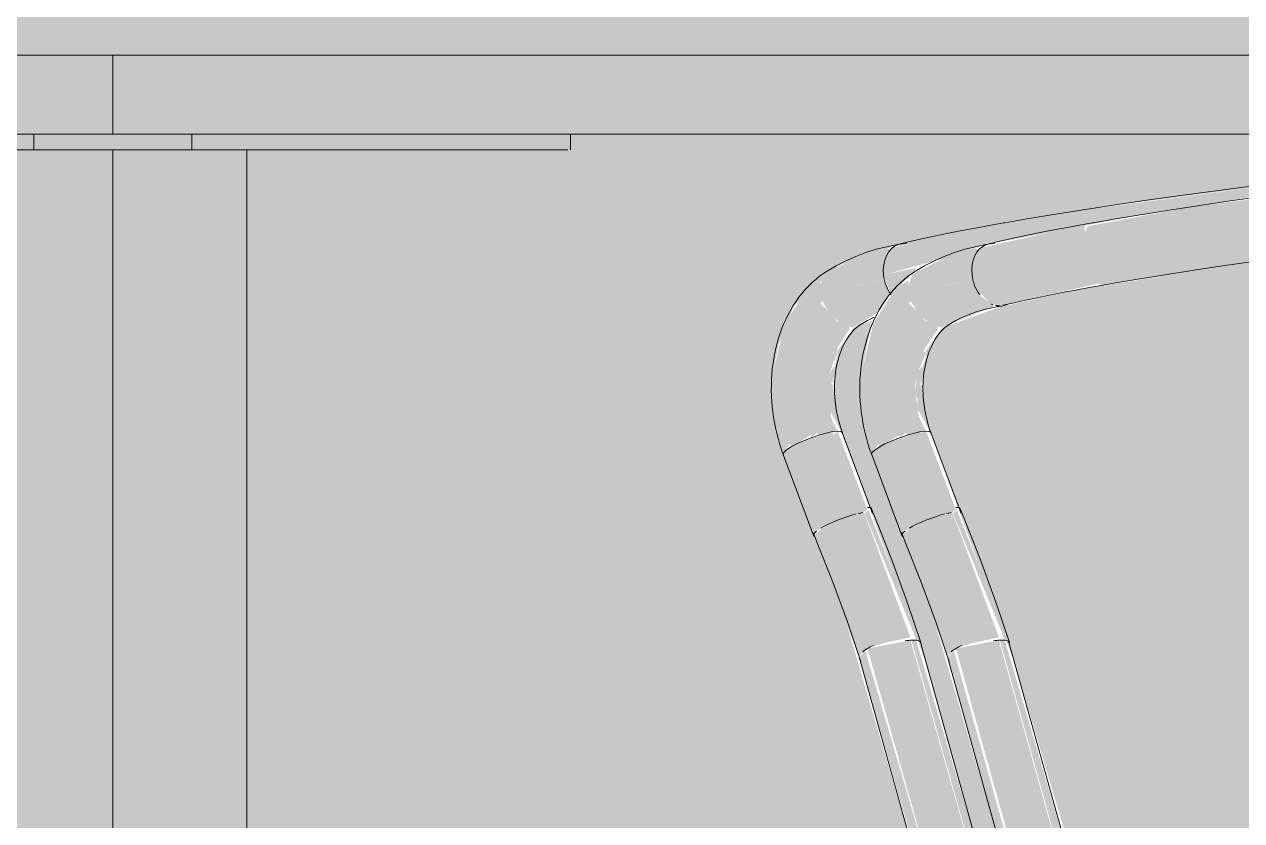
# Model space of a CAD drawing. Header units: inches. Extents: x 20426 to 36348, y -461 to 673.
# Drawn here: x 29329.63 to 29348.91, y 17.88 to 30.49 of the extents above; entities that cross this region are included whole.
import ezdxf

# ---------------------------------------------------------------- set-up
doc = ezdxf.new("R2010")
doc.units = ezdxf.units.IN
doc.header["$MEASUREMENT"] = 0
doc.layers.add('I-FURN', color=30, linetype='Continuous', lineweight=9)
doc.layers.add('Q-CASE', color=31, linetype='Continuous', lineweight=9)

# ---------------------------------------------------------------- blocks, each defined once
blk = doc.blocks.new('Falcon 7700 Series Pedestal Base - 36_ Square Top x 30_ - Wheelchair Height-460525-Elevation - East')
at = {"layer": 'I-FURN'}
for points in [[(-22423.847, 28.75), (-22415.968, 28.75), (-22415.968, 30), (-22441.424, 30), (-22441.424, 28.75), (-22433.53, 28.75)], [(-22409.322, 28.75), (-22390.512, 28.75), (-22390.512, 30), (-22415.968, 30), (-22415.968, 28.75), (-22414.164, 28.75)], [(-22417.175, 28.5), (-22417.175, 28.75), (-22420.669, 28.75), (-22420.669, 28.5), (-22417.589, 28.5)], [(-22415.968, 28.5), (-22414.76, 28.5), (-22414.76, 28.75), (-22417.175, 28.75), (-22417.175, 28.5), (-22416.291, 28.5)], [(-22414.164, 28.5), (-22411.267, 28.5), (-22411.267, 28.75), (-22414.76, 28.75), (-22414.76, 28.5), (-22414.346, 28.5)], [(-22411.142, 28.5), (-22411.142, 28.75), (-22411.267, 28.75), (-22411.267, 28.5), (-22411.202, 28.5)], [(-22409.968, 28.5), (-22408.76, 28.5), (-22408.76, 28.75), (-22411.05, 28.75), (-22411.05, 28.5), (-22410.291, 28.5)], [(-22418.089, 0.75), (-22415.968, 0.75), (-22415.968, 28.5), (-22418.089, 28.5), (-22418.089, 3.606)], [(-22413.846, 0.75), (-22413.846, 28.5), (-22415.968, 28.5), (-22415.968, 0.75), (-22414.164, 0.75)]]:
    blk.add_hatch(color=256, dxfattribs=at).paths.add_polyline_path(points, flags=0)
for p, q in [((-22441.424, 30), (-22415.968, 30)), ((-22415.968, 30), (-22390.512, 30)), ((-22415.968, 30), (-22415.968, 28.75)), ((-22415.968, 28.75), (-22441.424, 28.75)), ((-22417.218, 28.75), (-22417.218, 28.5)), ((-22390.512, 28.75), (-22415.968, 28.75)), ((-22414.718, 28.5), (-22414.718, 28.75)), ((-22408.718, 28.5), (-22408.718, 28.75)), ((-22417.589, 28.5), (-22417.175, 28.5)), ((-22414.76, 28.5), (-22417.175, 28.5)), ((-22415.968, 0.75), (-22415.968, 28.5)), ((-22414.76, 28.5), (-22414.346, 28.5)), ((-22411.267, 28.5), (-22414.346, 28.5)), ((-22413.846, 28.5), (-22413.846, 0.75)), ((-22411.05, 28.5), (-22411.267, 28.5)), ((-22411.142, 28.5), (-22411.05, 28.5)), ((-22408.76, 28.5), (-22411.05, 28.5))]:
    blk.add_line(p, q, dxfattribs=at)
blk = doc.blocks.new('HermanMiller_Collection_Air-Chair_SideChair_Arms - Arms-V108-Elevation - East')
at = {"layer": 'I-FURN'}
for points in [[(-22400.61, 26.875), (-22397.128, 27.401), (-22395.269, 27.624), (-22395.32, 28.061), (-22398.928, 27.591), (-22400.531, 27.293), (-22400.604, 27.119), (-22400.616, 27.002)], [(-22400.301, 26.362), (-22396.584, 26.911), (-22395.214, 27.107), (-22395.269, 27.624), (-22398.928, 27.149), (-22400.61, 26.875), (-22400.497, 26.52), (-22400.369, 26.384)], [(-22402.362, 26.52), (-22400.61, 26.875), (-22400.575, 27.219), (-22400.583, 27.317), (-22402.221, 26.95), (-22402.339, 26.768), (-22402.363, 26.591)], [(-22403.332, 26.106), (-22402.828, 26.344), (-22402.348, 26.454), (-22402.352, 26.703), (-22402.254, 26.913), (-22402.303, 26.946), (-22402.713, 26.833), (-22403.305, 26.533), (-22403.371, 26.344), (-22403.364, 26.227)], [(-22401.931, 26.031), (-22400.369, 26.384), (-22400.497, 26.52), (-22400.61, 26.875), (-22402.362, 26.52), (-22402.285, 26.274), (-22402.083, 26.086), (-22401.967, 26.037)], [(-22403.943, 23.708), (-22403.843, 23.844), (-22403.99, 24.704), (-22403.806, 25.55), (-22403.332, 26.106), (-22403.364, 26.377), (-22403.376, 26.432), (-22403.565, 26.314), (-22403.926, 25.749), (-22404.1, 25.019), (-22404.109, 24.589), (-22404.097, 24.236)], [(-22402.808, 25.705), (-22402.03, 26.013), (-22402.03, 26.056), (-22402.213, 26.172), (-22402.362, 26.45), (-22402.836, 26.34), (-22403.332, 26.106), (-22403.199, 25.884), (-22403.007, 25.737), (-22402.905, 25.706)], [(-22403.354, 22.509), (-22402.909, 22.7), (-22402.692, 22.757), (-22403.171, 24.038), (-22403.662, 23.88), (-22403.834, 23.793), (-22403.741, 23.545)], [(-22402.691, 22.754), (-22402.617, 22.799), (-22403.09, 24.046), (-22403.164, 24.019), (-22402.692, 22.757)], [(-22403.472, 22.393), (-22403.423, 22.462), (-22403.354, 22.509), (-22403.834, 23.793), (-22403.952, 23.679), (-22403.479, 22.412)], [(-22402.617, 20.59), (-22402.573, 20.625), (-22402.312, 20.699), (-22401.936, 20.78), (-22402.671, 22.757), (-22403.001, 22.669), (-22403.326, 22.507), (-22402.621, 20.602)], [(-22401.77, 20.693), (-22402.617, 22.835), (-22402.611, 22.782), (-22402.656, 22.758), (-22402.647, 22.71), (-22401.841, 20.734), (-22401.79, 20.719)], [(-22402.746, 20.456), (-22402.729, 20.502), (-22402.622, 20.604), (-22403.329, 22.517), (-22403.463, 22.398), (-22402.746, 20.458)], [(-22396.558, 0), (-22396.141, 0), (-22401.936, 20.734), (-22402.617, 20.602), (-22399.044, 7.785), (-22396.874, 0), (-22396.673, 0)], [(-22396.073, 0), (-22396.008, 0), (-22400.756, 16.829), (-22400.731, 16.923), (-22400.798, 17.188), (-22401.843, 20.734), (-22401.92, 20.734), (-22396.141, 0)], [(-22396.951, 0), (-22396.874, 0), (-22402.652, 20.578), (-22402.746, 20.458), (-22397.007, 0)]]:
    blk.add_hatch(color=256, dxfattribs=at).paths.add_polyline_path(points, flags=0)
h = blk.add_hatch(color=256, dxfattribs=at)
h.paths.add_polyline_path([(-22403.834, 23.793), (-22403.507, 23.984), (-22403.498, 24.101), (-22403.388, 23.984), (-22403.171, 24.038), (-22403.27, 24.753), (-22403.115, 25.346), (-22402.905, 25.652), (-22402.905, 25.706), (-22403.107, 25.798), (-22403.275, 25.989), (-22403.364, 26.068), (-22403.806, 25.55), (-22403.99, 24.704), (-22403.843, 23.844)], flags=0)
h.paths.add_polyline_path([(-22403.51, 23.942), (-22403.419, 24.016), (-22403.498, 24.101), (-22403.51, 23.949)], flags=0)
h = blk.add_hatch(color=256, dxfattribs=at)
h.paths.add_polyline_path([(-22403.171, 24.039), (-22403.09, 24.046), (-22403.216, 24.303), (-22403.171, 24.041)], flags=0)
h.paths.add_polyline_path([(-22403.19, 24.797), (-22403.14, 24.732), (-22403.167, 24.845)], flags=0)
h.paths.add_polyline_path([(-22403.167, 24.518), (-22403.15, 25.03), (-22403.15, 25.077), (-22403.216, 24.999), (-22403.27, 24.662), (-22403.216, 24.536)], flags=0)
h.paths.add_polyline_path([(-22403.216, 24.999), (-22403.078, 25.296), (-22403.152, 25.298), (-22403.181, 25.163)], flags=0)
for p, q in [((-22402, 27.021), (-22402.145, 27)), ((-22401.982, 26.014), (-22401.885, 26.027)), ((-22402.535, 22.742), (-22403.015, 24.026)), ((-22403.014, 24.024), (-22403.014, 24.025)), ((-22403.951, 23.677), (-22403.472, 22.392)), ((-22396.007, 0), (-22401.782, 20.719)), ((-22402.745, 20.451), (-22397.045, 0))]:
    blk.add_line(p, q, dxfattribs=at)
at = {"layer": 'I-FURN', "flags": 128}
for points in [[(-22400.442, 27.348), (-22400.091, 27.409), (-22399.733, 27.468), (-22399.368, 27.527), (-22398.996, 27.585), (-22398.619, 27.642), (-22398.236, 27.698), (-22397.848, 27.753), (-22397.457, 27.806), (-22397.062, 27.858), (-22396.664, 27.909), (-22396.264, 27.958), (-22395.863, 28.005), (-22395.46, 28.051), (-22395.321, 28.066)], [(-22402.101, 27.012), (-22401.92, 27.054), (-22401.732, 27.096), (-22401.536, 27.138), (-22401.333, 27.18), (-22401.124, 27.222), (-22400.908, 27.263), (-22400.687, 27.304), (-22400.459, 27.345), (-22400.442, 27.348)], [(-22402.145, 27), (-22402.312, 26.968), (-22402.478, 26.926), (-22402.641, 26.874), (-22402.801, 26.814), (-22402.958, 26.744), (-22403.112, 26.666), (-22403.24, 26.592)], [(-22400.269, 26.363), (-22399.924, 26.423), (-22399.571, 26.482), (-22399.211, 26.54), (-22398.844, 26.597), (-22398.472, 26.653), (-22398.094, 26.708), (-22397.711, 26.762), (-22397.324, 26.815), (-22396.934, 26.867), (-22396.54, 26.917), (-22396.145, 26.965), (-22395.748, 27.012), (-22395.35, 27.057), (-22395.212, 27.072)], [(-22403.24, 26.592), (-22403.306, 26.55), (-22403.37, 26.504), (-22403.431, 26.455), (-22403.49, 26.402), (-22403.547, 26.348), (-22403.601, 26.29), (-22403.652, 26.23), (-22403.701, 26.167), (-22403.747, 26.102), (-22403.791, 26.036), (-22403.832, 25.967), (-22403.87, 25.896), (-22403.906, 25.824), (-22403.939, 25.75), (-22403.97, 25.675), (-22403.998, 25.598), (-22404.023, 25.52), (-22404.046, 25.441), (-22404.066, 25.361), (-22404.084, 25.28), (-22404.099, 25.197), (-22404.112, 25.115), (-22404.122, 25.031), (-22404.13, 24.947), (-22404.136, 24.863), (-22404.138, 24.778), (-22404.139, 24.693), (-22404.137, 24.607), (-22404.132, 24.522), (-22404.125, 24.437), (-22404.116, 24.352), (-22404.104, 24.267), (-22404.09, 24.182), (-22404.073, 24.098), (-22404.054, 24.015), (-22404.033, 23.932), (-22404.01, 23.85), (-22403.984, 23.768), (-22403.956, 23.688), (-22403.952, 23.678)], [(-22401.869, 26.039), (-22401.697, 26.079), (-22401.517, 26.119), (-22401.329, 26.16), (-22401.134, 26.2), (-22400.932, 26.24), (-22400.723, 26.281), (-22400.507, 26.321), (-22400.286, 26.36), (-22400.269, 26.363)], [(-22402.722, 25.737), (-22402.618, 25.796), (-22402.512, 25.849), (-22402.405, 25.895), (-22402.297, 25.935), (-22402.187, 25.969), (-22402.077, 25.996), (-22401.982, 26.014)], [(-22403.014, 24.025), (-22403.033, 24.078), (-22403.05, 24.132), (-22403.066, 24.186), (-22403.08, 24.242), (-22403.093, 24.298), (-22403.105, 24.354), (-22403.114, 24.411), (-22403.122, 24.468), (-22403.129, 24.525), (-22403.134, 24.582), (-22403.137, 24.639), (-22403.139, 24.696), (-22403.139, 24.752), (-22403.137, 24.808), (-22403.134, 24.863), (-22403.129, 24.917), (-22403.123, 24.971), (-22403.115, 25.023), (-22403.105, 25.074), (-22403.095, 25.124), (-22403.083, 25.173), (-22403.069, 25.22), (-22403.054, 25.266), (-22403.039, 25.31), (-22403.022, 25.352), (-22403.004, 25.393), (-22402.985, 25.431), (-22402.965, 25.468), (-22402.945, 25.502), (-22402.924, 25.535), (-22402.903, 25.565), (-22402.881, 25.594), (-22402.859, 25.62), (-22402.836, 25.644), (-22402.814, 25.666), (-22402.791, 25.686), (-22402.769, 25.704), (-22402.747, 25.721), (-22402.725, 25.735), (-22402.722, 25.737)], [(-22403.51, 23.942), (-22403.631, 23.894), (-22403.741, 23.844), (-22403.834, 23.793)], [(-22403.171, 24.038), (-22403.272, 24.016), (-22403.388, 23.984), (-22403.51, 23.942)], [(-22403.014, 24.025), (-22403.037, 24.042), (-22403.09, 24.046), (-22403.171, 24.038)], [(-22403.834, 23.793), (-22403.903, 23.747), (-22403.943, 23.708), (-22403.952, 23.679)], [(-22401.771, 20.698), (-22401.991, 21.355), (-22402.23, 22.009), (-22402.488, 22.66), (-22402.557, 22.826)], [(-22402.724, 20.394), (-22402.935, 21.025), (-22403.165, 21.653), (-22403.413, 22.279), (-22403.479, 22.438)]]:
    blk.add_lwpolyline(points, dxfattribs=at)
at = {"layer": 'I-FURN'}
for centre, major_axis, ratio, start_param, end_param in [((-22401.985, 26.525), (-0.116, 0.486), 0.74611, 0.096646, 1.405643), ((-22401.985, 26.525), (-0.116, 0.486), 0.74611, 1.405643, 2.087532), ((-22401.943, 26.524), (-0.057, 0.497), 0.711436, 2.648085, 2.65269), ((-22401.985, 26.525), (-0.116, 0.486), 0.74611, 2.634534, 2.71464), ((-22401.985, 26.525), (-0.116, 0.486), 0.74611, 2.814481, 2.976439), ((-22401.943, 26.524), (-0.057, 0.497), 0.711436, 2.914489, 3.176288), ((-22401.943, 26.524), (-0.057, 0.497), 0.711436, 3.176288, 3.438088), ((-22403.003, 22.567), (0.468, 0.175), 0.191458, 0.773364, 0.96478), ((-22403.018, 22.632), (0.461, 0.194), 0.144221, 6.220526, 6.744124), ((-22403.003, 22.567), (0.468, 0.175), 0.191458, 1.035163, 2.34416), ((-22403.003, 22.567), (0.468, 0.175), 0.191458, 2.60596, 3.129558), ((-22403.003, 22.567), (0.468, 0.175), 0.191458, 3.141593, 3.391358), ((-22402.263, 20.585), (0.482, 0.134), 0.301377, 2.051225, 2.306833), ((-22402.248, 20.546), (0.476, 0.152), 0.239355, 0.740351, 1.000511), ((-22402.248, 20.546), (0.476, 0.152), 0.239355, 0.483554, 0.739774), ((-22402.248, 20.546), (0.476, 0.152), 0.239355, 6.237561, 6.76116), ((-22402.263, 20.585), (0.482, 0.134), 0.301377, 2.319528, 2.568633)]:
    blk.add_ellipse(centre, major_axis=major_axis, ratio=ratio, start_param=start_param, end_param=end_param, dxfattribs=at)
blk = doc.blocks.new('Casework 3 - Casework 1-483541-Elevation - East')
at = {"layer": 'Q-CASE'}
h = blk.add_hatch(color=256, dxfattribs=at)
h.paths.add_polyline_path([(-22503.889, 0), (-22499.2, 0), (-22499.2, 0.25), (-22504.782, 0.25), (-22504.796, 0), (-22503.898, 0)], flags=0)
h.paths.add_polyline_path([(-22448.007, 26.785), (-22448.058, 26.876), (-22448.024, 26.803)], flags=0)
h.paths.add_polyline_path([(-22375.431, 0), (-22360.053, 0), (-22360.053, 36), (-22504.981, 36), (-22504.981, 30), (-22487.289, 30), (-22487.289, 28.75), (-22504.981, 28.75), (-22504.925, 15), (-22504.861, 15.676), (-22504.662, 16.429), (-22504.351, 16.906), (-22504.295, 17.034), (-22504.2, 17.184), (-22504.142, 17.236), (-22503.899, 17.47), (-22503.293, 17.496), (-22503.262, 17.552), (-22503.024, 17.552), (-22498.724, 17.59), (-22499.722, 20.996), (-22500.874, 24.236), (-22500.877, 25.019), (-22500.799, 25.428), (-22500.554, 26.039), (-22499.895, 26.648), (-22499.14, 26.933), (-22495.584, 27.611), (-22492.083, 28.062), (-22489.209, 28.273), (-22485.71, 28.346), (-22482.305, 28.236), (-22481.946, 28.113), (-22481.741, 28.001), (-22481.484, 27.56), (-22481.522, 27.37), (-22481.763, 27.076), (-22482.055, 26.817), (-22482.305, 26.708), (-22483.061, 26.362), (-22483.255, 26.075), (-22483.616, 25.296), (-22483.79, 24.712), (-22483.947, 23.793), (-22484.29, 20.672), (-22484.369, 18.094), (-22484.243, 17.52), (-22484.243, 17.456), (-22484.243, 17.287), (-22484.187, 17.285), (-22484.046, 16.992), (-22483.857, 16.853), (-22483.672, 16.512), (-22483.714, 16.07), (-22483.883, 15.793), (-22478.702, 0), (-22451.412, 0), (-22446.249, 15.816), (-22446.36, 15.97), (-22446.456, 16.344), (-22446.35, 16.717), (-22445.962, 17.162), (-22445.912, 17.159), (-22445.805, 17.727), (-22445.724, 18.288), (-22445.731, 19.038), (-22445.737, 19.041), (-22445.857, 21.021), (-22446.231, 24.278), (-22446.553, 25.475), (-22446.73, 25.819), (-22447.135, 26.466), (-22448.122, 26.863), (-22448.414, 27.107), (-22448.499, 27.235), (-22448.592, 27.37), (-22448.628, 27.627), (-22448.497, 27.741), (-22448.559, 27.79), (-22448.137, 28.128), (-22447.422, 28.264), (-22444.732, 28.337), (-22442.511, 28.339), (-22438.017, 28.187), (-22435.213, 27.895), (-22432.752, 27.549), (-22430.031, 27.051), (-22429.223, 26.833), (-22428.63, 26.533), (-22428.565, 26.436), (-22428.299, 26.204), (-22428.011, 25.758), (-22427.799, 24.778), (-22428.032, 23.547), (-22429.319, 19.993), (-22430, 17.55), (-22425.419, 17.495), (-22425.369, 17.495), (-22424.922, 17.465), (-22424.653, 17.329), (-22424.522, 17.117), (-22424.509, 17.062), (-22424.437, 17.119), (-22424.356, 16.901), (-22424.148, 16.615), (-22423.911, 16.143), (-22423.908, 15.974), (-22423.826, 15.665), (-22422.916, 0.75), (-22419.49, 0.75), (-22419.49, 28.5), (-22424.576, 28.5), (-22424.576, 28.75), (-22442.825, 28.75), (-22442.825, 30), (-22390.512, 30), (-22390.512, 28.75), (-22408.76, 28.75), (-22408.76, 28.5), (-22413.846, 28.5), (-22413.846, 0.75), (-22410.377, 0.75), (-22409.485, 15.676), (-22409.286, 16.429), (-22408.975, 16.906), (-22408.92, 17.034), (-22408.824, 17.184), (-22408.766, 17.236), (-22408.523, 17.47), (-22407.917, 17.496), (-22407.886, 17.552), (-22407.648, 17.552), (-22403.348, 17.59), (-22404.347, 20.996), (-22405.498, 24.236), (-22405.501, 25.019), (-22405.423, 25.428), (-22405.179, 26.039), (-22404.48, 26.665), (-22403.765, 26.933), (-22400.209, 27.611), (-22396.708, 28.062), (-22394.223, 28.259), (-22390.335, 28.346), (-22385.505, 28.224), (-22385.183, 28.117), (-22384.964, 28.001), (-22384.707, 27.579), (-22384.745, 27.37), (-22384.986, 27.076), (-22385.278, 26.817), (-22385.529, 26.708), (-22386.285, 26.362), (-22386.478, 26.075), (-22386.839, 25.296), (-22387.013, 24.712), (-22387.17, 23.793), (-22387.514, 20.672), (-22387.593, 18.094), (-22387.466, 17.52), (-22387.466, 17.456), (-22387.466, 17.287), (-22387.41, 17.285), (-22387.269, 16.992), (-22387.08, 16.853), (-22386.895, 16.512), (-22386.938, 16.07), (-22387.106, 15.793), (-22381.925, 0), (-22380.272, 0)], flags=0)
h.paths.add_polyline_path([(-22384.375, 0), (-22389.581, 15.675), (-22389.741, 15.658), (-22391.5, 15.745), (-22395.454, 15.895), (-22395.42, 15.776), (-22395.37, 15.636), (-22395.346, 15.636), (-22395.37, 0), (-22385.114, 0)], flags=0)
h.paths.add_polyline_path([(-22383.326, 0), (-22382.974, 0), (-22388.115, 15.663), (-22388.466, 15.668), (-22383.348, 0.068)], flags=0)
h.paths.add_polyline_path([(-22398.445, 0), (-22402.842, 15.775), (-22407.147, 15.931), (-22407.155, 15.7), (-22407.112, 15.619), (-22407.942, 0.75), (-22400.411, 0.75), (-22400.411, 0.25), (-22401.557, 0.25), (-22401.557, 0), (-22399.639, 0)], flags=0)
h.paths.add_polyline_path([(-22402.423, 0), (-22402.423, 0.25), (-22402.958, 0.25), (-22402.958, 0)], flags=0)
h.paths.add_polyline_path([(-22403.824, 0), (-22403.824, 0.25), (-22408.005, 0.25), (-22408.02, 0), (-22404.48, 0)], flags=0)
h.paths.add_polyline_path([(-22498.333, 0), (-22493.82, 0), (-22498.218, 15.775), (-22503.808, 16.095), (-22503.869, 16.084), (-22503.91, 15.978), (-22503.913, 15.848), (-22503.889, 15.619), (-22504.719, 0.75), (-22497.188, 0.75), (-22497.188, 0.25), (-22498.333, 0.25)], flags=0)
h.paths.add_polyline_path([(-22492.122, 0), (-22479.751, 0), (-22484.891, 15.663), (-22485.116, 15.658), (-22486.788, 15.74), (-22492.04, 15.975), (-22492.237, 15.867), (-22492.197, 15.776), (-22492.147, 15.636), (-22492.122, 15.643), (-22492.161, 7.785), (-22492.147, 0), (-22492.125, 0)], flags=0)
h.paths.add_polyline_path([(-22408.866, 0), (-22409.019, 0.01), (-22409.019, 0.25), (-22409.406, 0.25), (-22409.421, 0), (-22408.871, 0)], flags=0)
h.paths.add_polyline_path([(-22413.846, 0), (-22410.42, 0.01), (-22410.42, 0.25), (-22415.535, 0.25), (-22415.535, 0), (-22414.164, 0)], flags=0)
h.paths.add_polyline_path([(-22417.802, 0), (-22417.802, 0.25), (-22422.93, 0.25), (-22422.941, 0.008), (-22422.941, 0), (-22418.089, 0)], flags=0)
h.paths.add_polyline_path([(-22416.401, 0), (-22416.401, 0.25), (-22416.936, 0.25), (-22416.936, 0)], flags=0)
h.paths.add_polyline_path([(-22425.317, 0), (-22425.331, 0.25), (-22429.513, 0.25), (-22429.513, 0), (-22425.394, 0)], flags=0)
h.paths.add_polyline_path([(-22424.466, 0), (-22423.918, 0.044), (-22423.93, 0.25), (-22424.331, 0.25), (-22424.342, 0.008), (-22424.47, 0)], flags=0)
h.paths.add_polyline_path([(-22430.379, 0), (-22430.379, 0.25), (-22430.914, 0.25), (-22430.914, 0)], flags=0)
h.paths.add_polyline_path([(-22431.78, 0), (-22431.78, 0.25), (-22432.925, 0.25), (-22432.925, 0.75), (-22425.36, 0.75), (-22426.172, 15.62), (-22426.114, 15.675), (-22426.231, 15.975), (-22430.495, 15.775), (-22434.892, 0), (-22432.925, 0)], flags=0)
h.paths.add_polyline_path([(-22450.362, 0), (-22450.011, 0), (-22444.87, 15.668), (-22445.248, 15.585), (-22450.011, 1.072)], flags=0)
h.paths.add_polyline_path([(-22437.914, 0), (-22437.944, 15.776), (-22437.872, 15.727), (-22437.875, 15.86), (-22437.92, 15.928), (-22438.119, 15.939), (-22443.847, 15.585), (-22448.961, 0), (-22437.966, 0)], flags=0)
h.paths.add_polyline_path([(-22409.019, 0.75), (-22408.976, 0.75), (-22408.084, 15.676), (-22408.028, 16.038), (-22408.508, 16.067), (-22408.555, 15.703), (-22408.513, 15.619), (-22409.322, 0.75)], flags=0)
h.paths.add_polyline_path([(-22424.615, 15.967), (-22424.615, 15.83), (-22424.589, 15.878), (-22424.592, 15.887)], flags=0)
h.paths.add_polyline_path([(-22424.83, 16.071), (-22424.66, 16.05), (-22424.773, 16.145), (-22424.828, 16.127), (-22424.829, 16.099)], flags=0)
h.paths.add_polyline_path([(-22423.959, 0.75), (-22424.771, 15.62), (-22424.715, 15.681), (-22424.893, 16.118), (-22425.314, 16.003), (-22425.223, 15.592), (-22424.317, 0.75)], flags=0)
h.paths.add_polyline_path([(-22493.191, 1.458), (-22493.15, 15.675), (-22493.598, 15.587), (-22497.153, 15.675), (-22493.198, 1.485)], flags=0)
h.paths.add_polyline_path([(-22397.815, 1.458), (-22397.843, 2.868), (-22401.422, 15.708), (-22401.777, 15.675), (-22397.822, 1.485)], flags=0)
h.paths.add_polyline_path([(-22396.414, 1.458), (-22396.374, 15.675), (-22396.747, 15.585), (-22396.771, 2.74), (-22396.421, 1.485)], flags=0)
h.paths.add_polyline_path([(-22436.922, 1.458), (-22436.527, 2.878), (-22436.642, 15.636), (-22436.992, 15.644), (-22436.925, 1.912)], flags=0)
h.paths.add_polyline_path([(-22435.521, 1.458), (-22431.548, 15.714), (-22431.916, 15.7), (-22435.528, 2.745), (-22435.524, 1.912)], flags=0)
h.paths.add_polyline_path([(-22397.791, 6.398), (-22397.77, 15.625), (-22400.371, 15.655), (-22397.813, 6.477)], flags=0)
h.paths.add_polyline_path([(-22435.546, 6.398), (-22432.963, 15.665), (-22435.591, 15.562), (-22435.553, 7.785)], flags=0)
h.paths.add_polyline_path([(-22493.562, 15.597), (-22493.572, 15.677), (-22493.563, 15.597)], flags=0)
h.paths.add_polyline_path([(-22396.799, 15.633), (-22396.796, 15.677), (-22396.8, 15.636)], flags=0)
h.paths.add_polyline_path([(-22425.963, 15.788), (-22426.05, 15.893), (-22426.016, 15.83), (-22426, 15.817)], flags=0)
h.paths.add_polyline_path([(-22424.111, 15.914), (-22424.128, 16.076), (-22424.14, 16.014), (-22424.119, 15.942)], flags=0)
h.paths.add_polyline_path([(-22408.625, 15.978), (-22408.498, 16.143), (-22408.565, 16.071), (-22408.622, 15.983)], flags=0)
h.paths.add_polyline_path([(-22504.001, 15.978), (-22503.874, 16.143), (-22503.941, 16.071), (-22503.989, 15.995)], flags=0)
h.paths.add_polyline_path([(-22499.585, 25.705), (-22499.683, 25.705), (-22499.62, 25.686)], flags=0)
h.paths.add_polyline_path([(-22491.867, 17.46), (-22491.629, 17.494), (-22491.593, 17.496), (-22491.364, 17.647), (-22491.205, 17.78), (-22490.762, 18.633), (-22490.576, 19.251), (-22490.258, 21.858), (-22489.731, 25.72), (-22489.811, 26.257), (-22489.804, 26.437), (-22490.133, 27.027), (-22490.352, 27.223), (-22492.182, 27.052), (-22495.882, 26.556), (-22498.561, 26.061), (-22499.201, 25.884), (-22499.682, 25.592), (-22499.884, 25.299), (-22499.855, 25.296), (-22499.932, 24.999), (-22499.953, 24.63), (-22500.006, 24.557), (-22500.011, 24.409), (-22499.928, 24.26), (-22499.808, 24.038), (-22499.775, 23.984), (-22498.448, 20.322), (-22497.676, 17.549), (-22492.187, 17.5), (-22491.9, 17.464)], flags=0)
h.paths.add_polyline_path([(-22437.27, 17.541), (-22437.295, 17.57), (-22437.248, 17.599), (-22437.108, 17.551), (-22436.214, 17.552), (-22432.437, 17.55), (-22431.3, 21.414), (-22430.173, 24.575), (-22430.214, 25.084), (-22430.329, 25.388), (-22430.329, 25.436), (-22430.431, 25.592), (-22430.613, 25.745), (-22431.052, 25.888), (-22431.884, 26.127), (-22434.082, 26.532), (-22436.796, 26.916), (-22438.533, 27.076), (-22438.701, 26.833), (-22438.815, 26.537), (-22438.966, 26.104), (-22439.008, 25.435), (-22438.948, 24.685), (-22438.812, 24.022), (-22438.289, 20.75), (-22438.048, 18.914), (-22437.82, 18.308), (-22437.466, 17.711), (-22437.369, 17.625), (-22437.277, 17.547)], flags=0)
h.paths.add_polyline_path([(-22402.808, 25.705), (-22402.906, 25.705), (-22402.843, 25.686)], flags=0)
h.paths.add_polyline_path([(-22396.16, 17.549), (-22395.988, 17.647), (-22395.829, 17.78), (-22395.387, 18.633), (-22395.201, 19.251), (-22394.893, 21.787), (-22394.355, 25.72), (-22394.435, 26.257), (-22394.428, 26.437), (-22394.758, 27.027), (-22394.904, 27.106), (-22397.4, 26.805), (-22400.768, 26.274), (-22401.967, 25.998), (-22402.828, 25.682), (-22403.107, 25.299), (-22403.078, 25.296), (-22403.155, 24.999), (-22403.176, 24.63), (-22403.222, 24.538), (-22403.234, 24.409), (-22403.158, 24.283), (-22403.031, 24.038), (-22402.999, 23.984), (-22401.672, 20.322), (-22400.849, 17.55), (-22396.169, 17.55)], flags=0)
h.paths.add_polyline_path([(-22431.051, 17.549), (-22431.036, 17.55), (-22429.899, 21.414), (-22428.771, 24.575), (-22428.813, 25.084), (-22428.928, 25.388), (-22428.928, 25.436), (-22429.03, 25.592), (-22429.239, 25.758), (-22429.43, 25.798), (-22429.335, 25.474), (-22429.24, 24.236), (-22429.729, 22.757), (-22430.72, 19.993), (-22431.401, 17.549), (-22431.109, 17.549)], flags=0)
h.paths.add_polyline_path([(-22404.209, 25.705), (-22404.307, 25.705), (-22404.244, 25.686)], flags=0)
h.paths.add_polyline_path([(-22402.3, 17.549), (-22401.947, 17.59), (-22402.945, 20.996), (-22404.097, 24.236), (-22404.1, 25.019), (-22404.022, 25.428), (-22403.943, 25.798), (-22404.229, 25.682), (-22404.508, 25.299), (-22404.48, 25.293), (-22404.556, 24.999), (-22404.578, 24.63), (-22404.623, 24.539), (-22404.635, 24.409), (-22404.552, 24.26), (-22404.433, 24.038), (-22404.4, 23.984), (-22403.073, 20.322), (-22402.3, 17.55)], flags=0)
h.paths.add_polyline_path([(-22499.922, 24.63), (-22499.954, 24.825), (-22499.907, 24.924), (-22499.917, 24.732)], flags=0)
h.paths.add_polyline_path([(-22404.546, 24.63), (-22404.578, 24.825), (-22404.532, 24.924), (-22404.541, 24.732)], flags=0)
h.paths.add_polyline_path([(-22403.145, 24.63), (-22403.177, 24.825), (-22403.131, 24.924), (-22403.14, 24.732)], flags=0)
h.paths.add_polyline_path([(-22431.214, 25.977), (-22431.733, 26.103), (-22431.253, 25.986)], flags=0)
h.paths.add_polyline_path([(-22448.058, 27.078), (-22447.856, 27.181), (-22447.933, 27.212), (-22447.955, 27.15), (-22448.055, 27.08)], flags=0)
h.paths.add_polyline_path([(-22448.188, 27.076), (-22448.061, 27.107), (-22448.082, 27.169), (-22448.185, 27.078)], flags=0)
h.paths.add_polyline_path([(-22481.925, 27.076), (-22482.049, 27.139), (-22482.044, 27.078), (-22481.946, 27.076)], flags=0)
h.paths.add_polyline_path([(-22385.148, 27.076), (-22385.272, 27.139), (-22385.267, 27.078), (-22385.176, 27.076)], flags=0)
blk = doc.blocks.new('Falcon 7700 Series Pedestal Base - 36_ Square Top x 30_ - Wheelchair Height-V109-Elevation - East')
at = {"layer": 'I-FURN'}
blk.add_hatch(color=256, dxfattribs=at).paths.add_polyline_path([(-22411.142, 28.5), (-22411.05, 28.5), (-22411.05, 28.75), (-22411.142, 28.75), (-22411.142, 28.675)], flags=0)
blk.add_line((-22411.05, 28.5), (-22411.14, 28.5), dxfattribs=at)
blk = doc.blocks.new('HermanMiller_Collection_Air-Chair_SideChair_Arms - Arms-V111-Elevation - East')
at = {"layer": 'I-FURN'}
for points in [[(-22402.014, 27.027), (-22399.883, 27.435), (-22396.708, 27.958), (-22396.723, 28.061), (-22400.531, 27.558), (-22401.932, 27.293), (-22402.009, 27.076)], [(-22403.763, 26.52), (-22402.856, 26.768), (-22402.364, 26.933), (-22402.012, 27.055), (-22401.932, 27.293), (-22401.984, 27.317), (-22403.622, 26.95), (-22403.74, 26.768), (-22403.764, 26.591)], [(-22404.733, 26.106), (-22404.229, 26.344), (-22403.749, 26.454), (-22403.754, 26.703), (-22403.655, 26.913), (-22403.704, 26.946), (-22404.114, 26.833), (-22404.706, 26.533), (-22404.772, 26.344), (-22404.765, 26.227)], [(-22403.637, 26.204), (-22403.517, 26.344), (-22403.27, 26.565), (-22403.253, 26.632), (-22403.763, 26.52), (-22403.637, 26.204)], [(-22405.344, 23.708), (-22405.244, 23.844), (-22405.391, 24.704), (-22405.207, 25.55), (-22404.733, 26.106), (-22404.765, 26.377), (-22404.777, 26.432), (-22405.038, 26.204), (-22405.327, 25.749), (-22405.501, 25.019), (-22405.51, 24.589), (-22405.498, 24.236)], [(-22404.209, 25.705), (-22403.84, 25.934), (-22403.757, 26.059), (-22403.658, 26.235), (-22403.763, 26.45), (-22404.237, 26.34), (-22404.733, 26.106), (-22404.6, 25.884), (-22404.408, 25.737), (-22404.306, 25.706)], [(-22404.755, 22.509), (-22404.31, 22.7), (-22404.093, 22.757), (-22404.572, 24.038), (-22405.063, 23.88), (-22405.235, 23.793), (-22405.142, 23.545)], [(-22404.092, 22.754), (-22404.019, 22.799), (-22404.491, 24.046), (-22404.551, 23.984), (-22404.093, 22.757)], [(-22404.873, 22.393), (-22404.824, 22.462), (-22404.755, 22.509), (-22405.235, 23.793), (-22405.353, 23.679), (-22404.899, 22.462)], [(-22404.018, 20.59), (-22403.974, 20.625), (-22403.713, 20.699), (-22403.337, 20.78), (-22404.072, 22.757), (-22404.403, 22.669), (-22404.727, 22.507), (-22404.022, 20.602)], [(-22403.171, 20.693), (-22404.019, 22.835), (-22404.012, 22.782), (-22404.057, 22.758), (-22404.048, 22.71), (-22403.242, 20.734), (-22403.175, 20.699)], [(-22404.147, 20.456), (-22404.13, 20.502), (-22404.023, 20.604), (-22404.73, 22.517), (-22404.862, 22.393), (-22404.148, 20.458)]]:
    blk.add_hatch(color=256, dxfattribs=at).paths.add_polyline_path(points, flags=0)
h = blk.add_hatch(color=256, dxfattribs=at)
h.paths.add_polyline_path([(-22405.235, 23.793), (-22404.908, 23.984), (-22404.899, 24.101), (-22404.789, 23.984), (-22404.572, 24.038), (-22404.652, 24.841), (-22404.48, 25.387), (-22404.306, 25.652), (-22404.306, 25.706), (-22404.508, 25.798), (-22404.676, 25.989), (-22404.765, 26.068), (-22405.207, 25.55), (-22405.391, 24.704), (-22405.244, 23.844)], flags=0)
h.paths.add_polyline_path([(-22404.911, 23.942), (-22404.82, 24.016), (-22404.899, 24.101), (-22404.911, 23.949)], flags=0)
h = blk.add_hatch(color=256, dxfattribs=at)
h.paths.add_polyline_path([(-22404.572, 24.039), (-22404.491, 24.046), (-22404.617, 24.303), (-22404.572, 24.041)], flags=0)
h.paths.add_polyline_path([(-22404.591, 24.797), (-22404.541, 24.732), (-22404.568, 24.845)], flags=0)
h.paths.add_polyline_path([(-22404.568, 24.518), (-22404.551, 25.03), (-22404.551, 25.077), (-22404.635, 24.919), (-22404.684, 24.694), (-22404.618, 24.536)], flags=0)
h.paths.add_polyline_path([(-22404.618, 24.999), (-22404.48, 25.296), (-22404.553, 25.298), (-22404.582, 25.163)], flags=0)
h = blk.add_hatch(color=256, dxfattribs=at)
h.paths.add_polyline_path([(-22397.959, 0), (-22397.542, 0), (-22401.967, 15.8), (-22402.672, 15.775), (-22398.275, 0), (-22398.074, 0)], flags=0)
h.paths.add_polyline_path([(-22402.434, 17.549), (-22403.337, 20.734), (-22404.018, 20.602), (-22403.153, 17.55), (-22402.447, 17.549)], flags=0)
h = blk.add_hatch(color=256, dxfattribs=at)
h.paths.add_polyline_path([(-22397.474, 0), (-22397.409, 0), (-22401.87, 15.795), (-22401.934, 15.755), (-22397.542, 0)], flags=0)
h.paths.add_polyline_path([(-22402.3, 17.549), (-22403.248, 20.734), (-22403.321, 20.734), (-22402.423, 17.549), (-22402.309, 17.549)], flags=0)
h = blk.add_hatch(color=256, dxfattribs=at)
h.paths.add_polyline_path([(-22398.352, 0), (-22398.275, 0), (-22402.746, 15.836), (-22402.861, 15.842), (-22398.408, 0)], flags=0)
h.paths.add_polyline_path([(-22403.167, 17.55), (-22404.053, 20.578), (-22404.148, 20.458), (-22403.311, 17.55), (-22403.178, 17.55)], flags=0)
for p, q in [((-22403.401, 27.021), (-22403.546, 27)), ((-22403.936, 22.742), (-22404.416, 24.026)), ((-22404.415, 24.024), (-22404.415, 24.025)), ((-22405.352, 23.677), (-22404.873, 22.392)), ((-22402.296, 17.539), (-22403.183, 20.719)), ((-22404.146, 20.451), (-22403.332, 17.53))]:
    blk.add_line(p, q, dxfattribs=at)
at = {"layer": 'I-FURN', "flags": 128}
for points in [[(-22401.843, 27.348), (-22401.492, 27.409), (-22401.134, 27.468), (-22400.769, 27.527), (-22400.397, 27.585), (-22400.02, 27.642), (-22399.637, 27.698), (-22399.249, 27.753), (-22398.858, 27.806), (-22398.463, 27.858), (-22398.065, 27.909), (-22397.665, 27.958), (-22397.264, 28.005), (-22396.861, 28.051), (-22396.722, 28.066)], [(-22403.502, 27.012), (-22403.321, 27.054), (-22403.133, 27.096), (-22402.937, 27.138), (-22402.734, 27.18), (-22402.525, 27.222), (-22402.309, 27.263), (-22402.088, 27.304), (-22401.86, 27.345), (-22401.843, 27.348)], [(-22403.546, 27), (-22403.713, 26.968), (-22403.879, 26.926), (-22404.042, 26.874), (-22404.202, 26.814), (-22404.359, 26.744), (-22404.513, 26.666), (-22404.641, 26.592)], [(-22404.641, 26.592), (-22404.707, 26.55), (-22404.771, 26.504), (-22404.832, 26.455), (-22404.891, 26.402), (-22404.948, 26.348), (-22405.002, 26.29), (-22405.053, 26.23), (-22405.102, 26.167), (-22405.148, 26.102), (-22405.192, 26.036), (-22405.233, 25.967), (-22405.271, 25.896), (-22405.307, 25.824), (-22405.34, 25.75), (-22405.371, 25.675), (-22405.399, 25.598), (-22405.424, 25.52), (-22405.447, 25.441), (-22405.467, 25.361), (-22405.485, 25.28), (-22405.5, 25.197), (-22405.513, 25.115), (-22405.524, 25.031), (-22405.531, 24.947), (-22405.537, 24.863), (-22405.539, 24.778), (-22405.54, 24.693), (-22405.538, 24.607), (-22405.533, 24.522), (-22405.526, 24.437), (-22405.517, 24.352), (-22405.505, 24.267), (-22405.491, 24.182), (-22405.474, 24.098), (-22405.455, 24.015), (-22405.434, 23.932), (-22405.411, 23.85), (-22405.385, 23.768), (-22405.357, 23.688), (-22405.353, 23.678)], [(-22404.123, 25.737), (-22404.019, 25.796), (-22403.913, 25.849)], [(-22404.415, 24.025), (-22404.434, 24.078), (-22404.451, 24.132), (-22404.467, 24.186), (-22404.481, 24.242), (-22404.494, 24.298), (-22404.506, 24.354), (-22404.515, 24.411), (-22404.523, 24.468), (-22404.53, 24.525), (-22404.535, 24.582), (-22404.538, 24.639), (-22404.54, 24.696), (-22404.54, 24.752), (-22404.538, 24.808), (-22404.535, 24.863), (-22404.53, 24.917), (-22404.524, 24.971), (-22404.516, 25.023), (-22404.506, 25.074), (-22404.496, 25.124), (-22404.484, 25.173), (-22404.47, 25.22), (-22404.455, 25.266), (-22404.44, 25.31), (-22404.423, 25.352), (-22404.405, 25.393), (-22404.386, 25.431), (-22404.366, 25.468), (-22404.346, 25.502), (-22404.325, 25.535), (-22404.304, 25.565), (-22404.282, 25.594), (-22404.26, 25.62), (-22404.237, 25.644), (-22404.215, 25.666), (-22404.192, 25.686), (-22404.17, 25.704), (-22404.148, 25.721), (-22404.126, 25.735), (-22404.123, 25.737)], [(-22404.911, 23.942), (-22405.032, 23.894), (-22405.142, 23.844), (-22405.235, 23.793)], [(-22404.572, 24.038), (-22404.673, 24.016), (-22404.789, 23.984), (-22404.911, 23.942)], [(-22404.415, 24.025), (-22404.438, 24.042), (-22404.491, 24.046), (-22404.572, 24.038)], [(-22405.235, 23.793), (-22405.304, 23.747), (-22405.344, 23.708), (-22405.353, 23.679)], [(-22403.172, 20.698), (-22403.392, 21.355), (-22403.631, 22.009), (-22403.889, 22.66), (-22403.958, 22.826)], [(-22404.125, 20.394), (-22404.336, 21.025), (-22404.566, 21.653), (-22404.814, 22.279), (-22404.88, 22.438)]]:
    blk.add_lwpolyline(points, dxfattribs=at)
at = {"layer": 'I-FURN'}
for centre, major_axis, ratio, start_param, end_param in [((-22403.386, 26.525), (-0.116, 0.486), 0.74611, 0.096646, 1.405643), ((-22403.386, 26.525), (-0.116, 0.486), 0.74611, 1.405643, 2.087532), ((-22404.404, 22.567), (0.468, 0.175), 0.191458, 0.773364, 0.96478), ((-22404.419, 22.632), (0.461, 0.194), 0.144221, 6.220526, 6.744124), ((-22404.404, 22.567), (0.468, 0.175), 0.191458, 1.035163, 2.34416), ((-22404.404, 22.567), (0.468, 0.175), 0.191458, 2.60596, 3.129558), ((-22404.404, 22.567), (0.468, 0.175), 0.191458, 3.141593, 3.391358), ((-22403.664, 20.585), (0.482, 0.134), 0.301377, 2.051225, 2.306833), ((-22403.649, 20.546), (0.476, 0.152), 0.239355, 0.740351, 1.000511), ((-22403.649, 20.546), (0.476, 0.152), 0.239355, 0.483554, 0.739774), ((-22403.649, 20.546), (0.476, 0.152), 0.239355, 6.237561, 6.76116), ((-22403.664, 20.585), (0.482, 0.134), 0.301377, 2.319528, 2.568633)]:
    blk.add_ellipse(centre, major_axis=major_axis, ratio=ratio, start_param=start_param, end_param=end_param, dxfattribs=at)

msp = doc.modelspace()

# ---------------------------------------------------------------- block references
at = {"layer": 'I-FURN'}
for name in ['Falcon 7700 Series Pedestal Base - 36_ Square Top x 30_ - Wheelchair Height-V109-Elevation - East', 'Falcon 7700 Series Pedestal Base - 36_ Square Top x 30_ - Wheelchair Height-460525-Elevation - East', 'HermanMiller_Collection_Air-Chair_SideChair_Arms - Arms-V111-Elevation - East', 'HermanMiller_Collection_Air-Chair_SideChair_Arms - Arms-V108-Elevation - East']:
    msp.add_blockref(name, (51747.003, 0), dxfattribs=at)
at = {"layer": 'Q-CASE'}
msp.add_blockref('Casework 3 - Casework 1-483541-Elevation - East', (51747.003, 0), dxfattribs=at)

doc.saveas('drawing.dxf')
